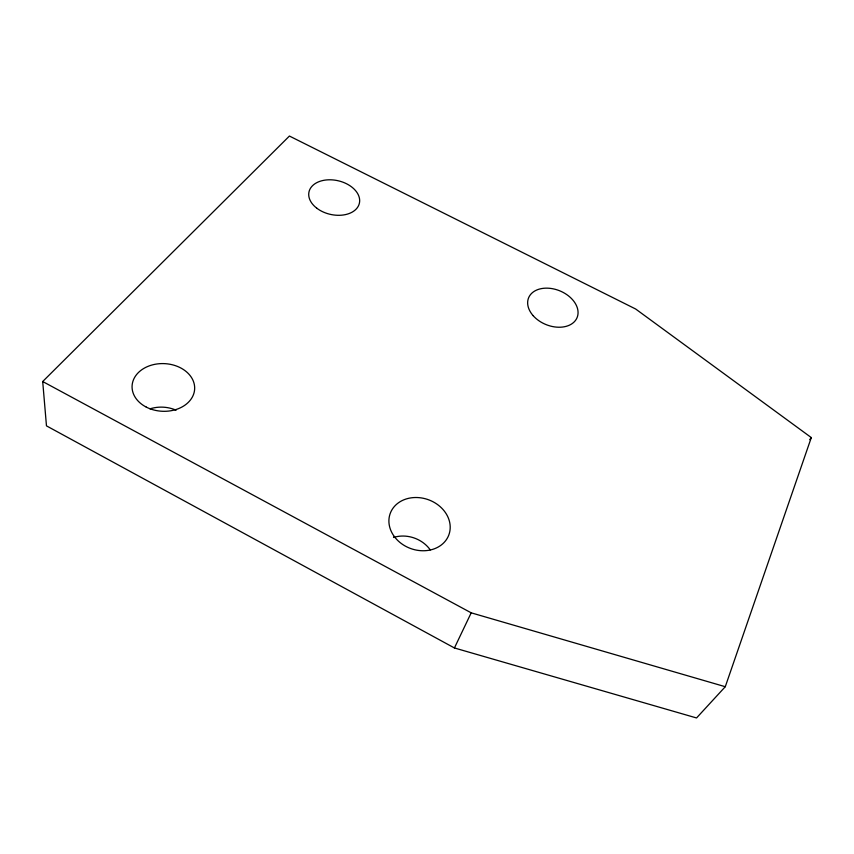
<?xml version="1.0" encoding="UTF-8"?>
<svg xmlns="http://www.w3.org/2000/svg" width="854" height="854" viewBox="0 0 854 854"><rect width="100%" height="100%" fill="white"/><g stroke="black" fill="none" stroke-linecap="round" stroke-linejoin="round"><path stroke-width="1.28" d="M725.281 686.712L811.3 437.579L635.675 309.02L289.421 136.042L42.7 381.524L46.468 425.858L454.424 647.962L696.544 717.958L725.281 686.712L471.194 612.83L42.7 381.524M454.424 647.962L471.194 612.83M809.72 439.65L811.3 437.579M149.994 408.842A29.901 23.4 1.5 0 1 176.084 410.198M393.513 537.465A29.773 25.406 19.9 0 1 430.245 549.88M394.26 536.483A31.214 25.962 19.9 0 0 447.197 538.383A31.214 25.962 19.9 0 0 417.2 497.53A31.214 25.962 19.9 0 0 394.26 536.483M146.28 407.102A31.32 23.848 2.7 0 0 194.627 389.371A31.32 23.848 2.7 0 0 149.194 365.896A31.32 23.848 2.7 0 0 146.28 407.102M533.088 315.606A26.186 18.222 22.1 0 0 576.29 319.215A26.186 18.222 22.1 0 0 549.197 288.257A26.186 18.222 22.1 0 0 533.088 315.606M316.717 208.141A25.823 17.251 12.7 0 0 358.99 204.586A25.823 17.251 12.7 0 0 326.879 179.906A25.823 17.251 12.7 0 0 316.717 208.141"/></g></svg>
